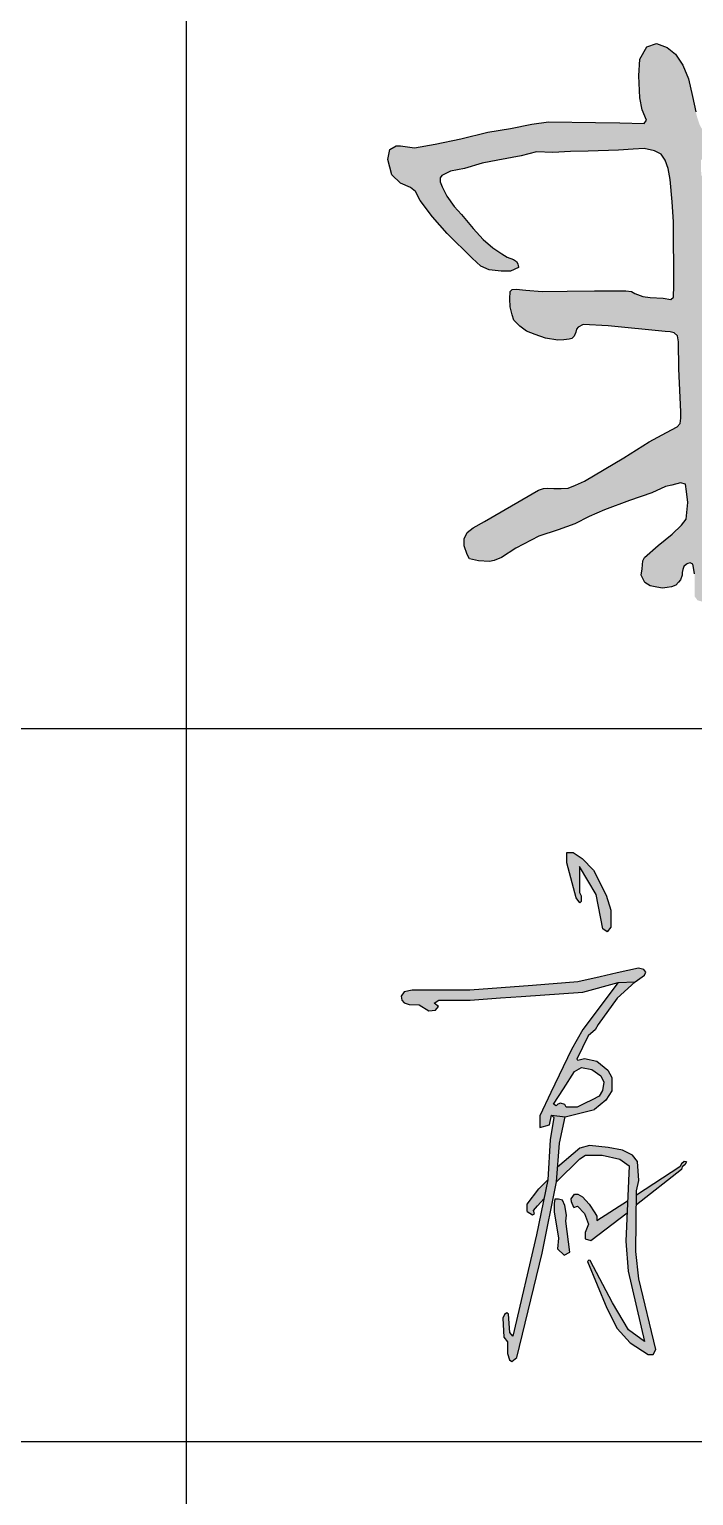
# Model space of a CAD drawing. Extents: x 1728470 to 1835391, y -157368 to 197905.
# Drawn here: x 1814053 to 1815077, y -133661 to -131400 of the extents above; entities that cross this region are included whole.
import ezdxf

# ---------------------------------------------------------------- set-up
doc = ezdxf.new("R2010")
doc.units = 0
doc.header["$LTSCALE"] = 1000
doc.header["$MEASUREMENT"] = 0
doc.layers.get('0').update_dxf_attribs({"linetype": 'CONTINUOUS'})
doc.layers.add('PUB_TITLE', color=4, linetype='CONTINUOUS')

msp = doc.modelspace()

# ---------------------------------------------------------------- hatches: boundary and pattern name
h = msp.add_hatch(color=7)
h.paths.add_polyline_path([(1815100.7, -131692), (1815099.5, -131685.4), (1815100.5, -131681.6), (1815103.7, -131678.9), (1815110.7, -131677.2), (1815125.6, -131681.2), (1815137.2, -131687.6), (1815162.4, -131699), (1815189.3, -131707.6), (1815220.1, -131716.7), (1815253.9, -131719.6), (1815290.5, -131723.6), (1815342.5, -131726.4), (1815389.4, -131725.8), (1815432.2, -131725.3), (1815489.4, -131718.1), (1815518.8, -131715.4), (1815531.9, -131709.9), (1815541, -131701.3), (1815543.2, -131691.9), (1815540.5, -131679.2), (1815527.4, -131663.9), (1815504, -131648.1), (1815472.5, -131632.7), (1815433.9, -131619.2), (1815395.3, -131606.3), (1815356.7, -131596.7), (1815301.3, -131584.5), (1815222.1, -131570.2), (1815121.3, -131552.9), (1815105.8, -131552.3), (1815095.3, -131553.9), (1815089.2, -131552), (1815086.1, -131545.3), (1815082.9, -131535.8), (1815080.7, -131526.7), (1815075.7, -131503.2), (1815069.4, -131476.1), (1815060.8, -131454.9), (1815049.5, -131437.8), (1815036.3, -131427.8), (1815020.1, -131421.5), (1815005.1, -131426.5), (1814994.3, -131445.9), (1814992.9, -131471.6), (1814994.4, -131505.3), (1814997.9, -131523.9), (1815004.7, -131539.6), (1815001, -131544.7), (1814963.4, -131543.7), (1814925.8, -131543.2), (1814853.4, -131542.3), (1814828, -131545.8), (1814795, -131552.4), (1814759.9, -131558.5), (1814718.2, -131568.7), (1814678.5, -131576.8), (1814647, -131582.4), (1814625.1, -131579.3), (1814618.5, -131579.3), (1814608.9, -131584.9), (1814605.8, -131600.2), (1814612, -131624.2), (1814625.2, -131636.9), (1814640.5, -131643.5), (1814648.1, -131649.6), (1814655.7, -131663.8), (1814674.5, -131688.7), (1814697.4, -131714.6), (1814735.7, -131752.7), (1814749, -131764.7), (1814761.9, -131770.8), (1814780.4, -131772.4), (1814794.9, -131772.4), (1814807.3, -131767.2), (1814807.1, -131765.5), (1814806.9, -131764.3), (1814806, -131761.2), (1814804, -131757.7), (1814799.4, -131754.7), (1814789.9, -131751.2), (1814781.6, -131746.1), (1814767.4, -131736.7), (1814752.6, -131724), (1814737.4, -131706.8), (1814719.1, -131685.4), (1814707.9, -131672.7), (1814696.8, -131656.9), (1814689.7, -131642.8), (1814686.6, -131635.1), (1814686.6, -131628.9), (1814689.1, -131625.2), (1814702.2, -131618.3), (1814724, -131614.3), (1814751.4, -131606.3), (1814775.4, -131601.2), (1814811.4, -131594.9), (1814834.9, -131588.6), (1814860.2, -131589.8), (1814887.6, -131588.1), (1814914.5, -131587.5), (1814961.3, -131585.8), (1814984.2, -131584.7), (1815001.3, -131583.5), (1815016.8, -131587), (1815027.1, -131592.1), (1815033.4, -131601.2), (1815037.9, -131614.4), (1815041.4, -131631.5), (1815044.2, -131665.8), (1815046.5, -131696.6), (1815046.8, -131794.8), (1815046.5, -131812.9), (1815042.3, -131816.1), (1815030.6, -131814.5), (1815010.5, -131813.2), (1814999.1, -131811.6), (1814986.7, -131807.2), (1814981.6, -131804), (1814972.6, -131802.8), (1814924.6, -131802.8), (1814882.3, -131803.5), (1814843.5, -131803.8), (1814818.7, -131801.9), (1814803.4, -131800.3), (1814797.4, -131800.9), (1814794.2, -131804.1), (1814793.9, -131815.2), (1814794.2, -131827.9), (1814797.4, -131840), (1814800.2, -131848), (1814809.5, -131857.5), (1814819.3, -131865.4), (1814833, -131870.5), (1814848.9, -131876.2), (1814868, -131879), (1814877.3, -131878.3), (1814885.3, -131877.6), (1814889.7, -131876.6), (1814893.1, -131872.8), (1814895.4, -131866.5), (1814896.9, -131862.1), (1814899.1, -131858.9), (1814907.1, -131854.7), (1814945.3, -131856.7), (1815033.5, -131865.8), (1815041.4, -131866.4), (1815047.4, -131868), (1815052.6, -131872.5), (1815054, -131881.7), (1815054.6, -131923.4), (1815057.7, -131989.4), (1815057.4, -131999.2), (1815056.6, -132007.7), (1815052, -132012.6), (1815035.7, -132021.6), (1815009, -132036.1), (1814969.7, -132060.4), (1814908.9, -132096.3), (1814895.3, -132102.5), (1814883.8, -132107.4), (1814873.2, -132107.8), (1814861.5, -132108.1), (1814851.9, -132107.2), (1814845.6, -132107.9), (1814838, -132110.2), (1814754.9, -132158.9), (1814737.3, -132168.5), (1814728, -132175.6), (1814723.5, -132185.5), (1814723.5, -132196.5), (1814728, -132209.8), (1814731.4, -132216.2), (1814745.5, -132219.6), (1814762.5, -132220.2), (1814769.6, -132219.1), (1814781.2, -132214.1), (1814803, -132199.9), (1814838.6, -132181.5), (1814868.4, -132171.5), (1814894.2, -132162.5), (1814916.3, -132151.2), (1814939.9, -132140.8), (1814978.4, -132126.4), (1815012.7, -132114.7), (1815034, -132104.7), (1815043.9, -132102.5), (1815057, -132098.9), (1815064.7, -132101.1), (1815066.1, -132112.4), (1815068.3, -132129.6), (1815067, -132144.9), (1815065.6, -132154.9), (1815058.4, -132164.3), (1815044.4, -132178.4), (1815022.7, -132196), (1815001.7, -132214.5), (1814999, -132219.5), (1814998, -132231.8), (1814996.5, -132241.6), (1815002.2, -132252.7), (1815010.5, -132258.2), (1815020.6, -132260.2), (1815029.2, -132261.5), (1815036.7, -132260.5), (1815043.2, -132259.7), (1815050, -132257.2), (1815054.1, -132252.4), (1815057.3, -132248.9), (1815059.8, -132241.6), (1815059.8, -132237.4), (1815060.6, -132232.6), (1815062.1, -132228.3), (1815066.4, -132224.5), (1815068.4, -132223.3), (1815071.9, -132222.3), (1815075.9, -132224.3), (1815077.2, -132229.6), (1815078.7, -132239.6), (1815078.9, -132251.3), (1815079.2, -132267.3), (1815079.2, -132274.5), (1815083.2, -132280.2), (1815093.2, -132283.1), (1815104.3, -132284.5), (1815116.4, -132288.1), (1815126.1, -132289.1), (1815133.4, -132285.7), (1815133.4, -132268.4), (1815129.8, -132243.9), (1815127.3, -132190.3), (1815126.9, -132180.3), (1815132.6, -132171), (1815141.4, -132161.8), (1815153.5, -132151.3), (1815163.9, -132132), (1815169.2, -132120.7), (1815170, -132107.1), (1815166.8, -132096.2), (1815159.9, -132085.8), (1815150.1, -132076.8), (1815140.8, -132070.7), (1815131.3, -132068.8), (1815120.2, -132065.3), (1815117, -132060.9), (1815115.7, -132049.7), (1815114.8, -132039.9), (1815114.3, -132033.3), (1815140.7, -132017.2), (1815163.8, -131996.7), (1815185.9, -131971.1), (1815202, -131955.8), (1815210, -131944.2), (1815213.6, -131933.3), (1815212.8, -131915.9), (1815205.6, -131901.8), (1815195.5, -131888.6), (1815185.9, -131877.3), (1815178.7, -131869.7), (1815147.2, -131855.6), (1815118.3, -131843.4), (1815104.3, -131835.3), (1815100.4, -131823.1), (1815099.1, -131808.3), (1815100.7, -131752.3)])
h.paths.add_polyline_path([(1815119.4, -131645.2), (1815106.9, -131638.2), (1815098.3, -131633.9), (1815092.3, -131629.7), (1815089.3, -131624.4), (1815088.8, -131616.8), (1815088.5, -131601.8), (1815090.1, -131599.8), (1815091.5, -131597.5), (1815094.3, -131595.2), (1815098.8, -131593.8), (1815103, -131592.9), (1815110.4, -131592.6), (1815116.3, -131592.7), (1815123.3, -131593.8), (1815131, -131596.3), (1815149.3, -131601.9), (1815174.3, -131609), (1815206.8, -131616.1), (1815259.9, -131622.8), (1815304.5, -131627.4), (1815326.2, -131630.8), (1815362.8, -131638.2), (1815400.5, -131650.2), (1815447.2, -131662.1), (1815458.4, -131664.1), (1815464.2, -131665.9), (1815467.1, -131667.7), (1815467.8, -131670.6), (1815468, -131673.1), (1815464.6, -131677.3), (1815456.4, -131679.7), (1815440.6, -131685.6), (1815418.8, -131685.9), (1815388, -131685.2), (1815358.4, -131685.2), (1815325, -131685.9), (1815261.2, -131678.8), (1815238.7, -131678.8), (1815219.4, -131677.5), (1815191.2, -131672.4), (1815161, -131664.7)], flags=16)
h.paths.add_polyline_path([(1815116.4, -131887.9), (1815119.9, -131887.3), (1815125, -131887.9), (1815140, -131896.3), (1815146, -131898.8), (1815150.1, -131902.1), (1815153.3, -131906.1), (1815154.8, -131911.1), (1815155.6, -131918.9), (1815153.8, -131924.5), (1815150.6, -131930.2), (1815144.8, -131937.8), (1815136.7, -131948.3), (1815128.9, -131956.1), (1815121.9, -131963.2), (1815117.6, -131968.4), (1815114.6, -131970.2), (1815111.3, -131970.1), (1815109.6, -131969.1), (1815108.2, -131966.2), (1815108, -131960.3), (1815109.7, -131934.9), (1815110.4, -131919.9), (1815111, -131913.2), (1815111.8, -131908.5), (1815111.8, -131898.4), (1815112.4, -131891.3), (1815113.6, -131888.9)], flags=16)
h = msp.add_hatch(color=256)
h.paths.add_polyline_path([(1814905.3, -132678.7), (1814891.4, -132669.5), (1814882, -132669.5), (1814882, -132685.3), (1814896.1, -132739.3), (1814901.8, -132747), (1814904.1, -132745), (1814904.1, -132741.9), (1814904.1, -132736.3), (1814901.1, -132730.9), (1814901.1, -132719.4), (1814901.1, -132690.8), (1814927.1, -132734.1), (1814937.5, -132786.8), (1814943.8, -132791.8), (1814949.7, -132784.3), (1814949.7, -132758.3), (1814942.2, -132735), (1814922.9, -132696.5)])
h.paths.add_polyline_path([(1814961.1, -132869.6), (1814987.4, -132868.5), (1815001.4, -132858.7), (1815003.5, -132854), (1815000.6, -132849.9), (1814992.1, -132847.5), (1814959.5, -132854.9), (1814933.2, -132860.9), (1814898.5, -132868.9), (1814829, -132874.3), (1814732.3, -132881.8), (1814643.2, -132881.8), (1814630.7, -132884.3), (1814626.1, -132890.7), (1814627.2, -132897), (1814630.6, -132901.1), (1814638.5, -132903.6), (1814653.8, -132904.3), (1814668.7, -132913.3), (1814679.4, -132912.5), (1814683.6, -132906.7), (1814677, -132901.5), (1814684.1, -132897), (1814732.5, -132897), (1814779.6, -132893.6), (1814811.4, -132891.4), (1814906.2, -132884.5)])
h.paths.add_polyline_path([(1814914.5, -132952.2), (1814918.6, -132948.7), (1814925.5, -132942.8), (1814930.2, -132934.8), (1814959.2, -132894.2), (1814987.4, -132868.5), (1814961.1, -132869.6), (1814906.4, -132942.5), (1814888.8, -132973.3), (1814857.2, -133039.7), (1814840.1, -133075.6), (1814840.1, -133093.6), (1814854.8, -133089.2), (1814857.9, -133074.5), (1814879.2, -133077), (1814924.3, -133065.9), (1814941.8, -133051.5), (1814951.4, -133036.7), (1814951.4, -133016.3), (1814945, -133005.1), (1814928.2, -132991.2), (1814908.9, -132986.8), (1814898.7, -132989.8), (1814897.3, -132987.9)])
h.paths.add_polyline_path([(1814904.6, -133000.7), (1814920.2, -133004.1), (1814934.4, -133013.8), (1814938.9, -133023.4), (1814937, -133036.5), (1814931.8, -133045.1), (1814920.6, -133050.7), (1814908.8, -133056.6), (1814897.7, -133062.2), (1814880.5, -133062.2), (1814878.9, -133058.1), (1814872.1, -133056.1), (1814868, -133057.5), (1814865.1, -133060.2), (1814861.1, -133057.6), (1814876.5, -133033.6), (1814893.6, -133006.9)], flags=16)
h.paths.add_polyline_path([(1814870.3, -133117.7), (1814879.2, -133077), (1814857.9, -133074.5), (1814861.6, -133078.1), (1814856, -133112.4), (1814852.3, -133174.4), (1814835.2, -133259.1), (1814798.6, -133415.4), (1814793.7, -133409.4), (1814792, -133381.1), (1814789.4, -133379.3), (1814785.6, -133381.9), (1814782.8, -133387.6), (1814784.7, -133416.9), (1814790.3, -133424.2), (1814790.3, -133442.2), (1814793.5, -133451.7), (1814797.1, -133454.2), (1814804.6, -133448), (1814843.6, -133287.4), (1814865.9, -133177)])
h.paths.add_polyline_path([(1814967.7, -133128.3), (1814945.5, -133124.3), (1814916.8, -133121.3), (1814901.8, -133125.4), (1814867.5, -133154.8), (1814865.9, -133177), (1814901.6, -133141.7), (1814910.7, -133136.3), (1814936.3, -133136.3), (1814963.6, -133142.2), (1814977.8, -133152.5), (1814972.6, -133268.9), (1814976.2, -133315.2), (1815001.4, -133423.3), (1814976.9, -133405.4), (1814952.4, -133363.7), (1814917.9, -133298.4), (1814915.8, -133298.2), (1814913.8, -133299.9), (1814943.4, -133372.3), (1814959.4, -133403.7), (1814979.6, -133425.5), (1815007, -133443.3), (1815014.9, -133443.3), (1815019, -133435.6), (1814993, -133327.1), (1814988.2, -133284.6), (1814989.4, -133191.3), (1814992.8, -133175.3), (1814990.6, -133145.8), (1814983.2, -133136)])
h.paths.add_polyline_path([(1814852.3, -133174.4), (1814838.4, -133188), (1814820.6, -133211.9), (1814820.6, -133222.9), (1814828.7, -133228), (1814831.7, -133226.7), (1814830.1, -133221.4), (1814836.7, -133214), (1814846.6, -133202.8)], flags=17)
h.paths.add_polyline_path([(1814974.6, -133225.1), (1814975.4, -133206.3), (1814928.2, -133236.9), (1814928.2, -133230.1), (1814925.1, -133225.3), (1814916.3, -133211.7), (1814906, -133200.4), (1814898.9, -133196.1), (1814893.5, -133196.1), (1814888.4, -133203.7), (1814888.9, -133208.3), (1814892.4, -133216.8), (1814898.1, -133214.9), (1814909.2, -133226.3), (1814915.4, -133242.6), (1814909.9, -133255.4), (1814909.9, -133265.3), (1814918.8, -133267.7)], flags=17)
h.paths.add_polyline_path([(1814880.3, -133238.1), (1814881, -133228.5), (1814878.8, -133213.6), (1814875.1, -133205.6), (1814869.1, -133203.9), (1814863.4, -133203.9), (1814862.3, -133210.8), (1814862.3, -133223.7), (1814869.1, -133264), (1814867.6, -133280.8), (1814877.6, -133290.5), (1814886.2, -133285.8)])
h.paths.add_polyline_path([(1815058.6, -133158.1), (1815059.8, -133154.3), (1815063.6, -133150.8), (1815066.3, -133146.3), (1815062.8, -133145.8), (1815058.7, -133149.5), (1815055.9, -133154.3), (1814989.4, -133197.8), (1814989.2, -133212.7)])
for color, points in [(250, [(1814905.3, -132678.7), (1814891.4, -132669.5), (1814882, -132669.5), (1814882, -132685.3), (1814896.1, -132739.3), (1814901.8, -132747), (1814904.1, -132745), (1814904.1, -132741.9), (1814904.1, -132736.3), (1814901.1, -132730.9), (1814901.1, -132719.4), (1814901.1, -132690.8), (1814927.1, -132734.1), (1814937.5, -132786.8), (1814943.8, -132791.8), (1814949.7, -132784.3), (1814949.7, -132758.3), (1814942.2, -132735), (1814922.9, -132696.5)]), (256, [(1814626.1, -132890.7), (1814627.2, -132897), (1814630.6, -132901.1), (1814638.5, -132903.6), (1814653.8, -132904.3), (1814668.7, -132913.3), (1814679.4, -132912.5), (1814683.6, -132906.7), (1814677, -132901.5), (1814684.1, -132897), (1814732.5, -132897), (1814779.6, -132893.6), (1814811.4, -132891.4), (1814906.2, -132884.5), (1814961.1, -132869.6), (1814987.4, -132868.5), (1815001.4, -132858.7), (1815003.5, -132854), (1815000.6, -132849.9), (1814992.1, -132847.5), (1814959.5, -132854.9), (1814933.2, -132860.9), (1814898.5, -132868.9), (1814829, -132874.3), (1814732.3, -132881.8), (1814643.2, -132881.8), (1814630.7, -132884.3)]), (256, [(1814989.4, -133197.8), (1814989.2, -133212.7), (1815058.6, -133158.1), (1815059.8, -133154.3), (1815063.6, -133150.8), (1815066.3, -133146.3), (1815062.8, -133145.8), (1815058.7, -133149.5), (1815055.9, -133154.3)])]:
    msp.add_hatch(color=color).paths.add_polyline_path(points)
h = msp.add_hatch(color=250)
h.paths.add_polyline_path([(1814811.4, -132891.4), (1814906.2, -132884.5), (1814961.1, -132869.6), (1814987.4, -132868.5), (1815001.4, -132858.7), (1815003.5, -132854), (1815000.6, -132849.9), (1814992.1, -132847.5), (1814959.5, -132854.9), (1814933.2, -132860.9), (1814898.5, -132868.9), (1814829, -132874.3), (1814732.3, -132881.8), (1814643.2, -132881.8), (1814630.7, -132884.3), (1814626.1, -132890.7), (1814627.2, -132897), (1814630.6, -132901.1), (1814638.5, -132903.6), (1814653.8, -132904.3), (1814668.7, -132913.3), (1814679.4, -132912.5), (1814683.6, -132906.7), (1814677, -132901.5), (1814684.1, -132897), (1814732.5, -132897), (1814779.6, -132893.6)])
h.paths.add_polyline_path([(1814959.2, -132894.2), (1814987.4, -132868.5), (1814961.1, -132869.6), (1814906.4, -132942.5), (1814888.8, -132973.3), (1814857.2, -133039.7), (1814840.1, -133075.6), (1814840.1, -133093.6), (1814854.8, -133089.2), (1814857.9, -133074.5), (1814879.2, -133077), (1814924.3, -133065.9), (1814941.8, -133051.5), (1814951.4, -133036.7), (1814951.4, -133016.3), (1814945, -133005.1), (1814928.2, -132991.2), (1814908.9, -132986.8), (1814898.7, -132989.8), (1814897.3, -132987.9), (1814914.5, -132952.2), (1814918.6, -132948.7), (1814925.5, -132942.8), (1814930.2, -132934.8)])
h.paths.add_polyline_path([(1814920.2, -133004.1), (1814934.4, -133013.8), (1814938.9, -133023.4), (1814937, -133036.5), (1814931.8, -133045.1), (1814920.6, -133050.7), (1814908.8, -133056.6), (1814897.7, -133062.2), (1814880.5, -133062.2), (1814878.9, -133058.1), (1814872.1, -133056.1), (1814868, -133057.5), (1814865.1, -133060.2), (1814861.1, -133057.6), (1814876.5, -133033.6), (1814893.6, -133006.9), (1814904.6, -133000.7)], flags=16)
h.paths.add_polyline_path([(1814879.2, -133077), (1814857.9, -133074.5), (1814861.6, -133078.1), (1814856, -133112.4), (1814852.3, -133174.4), (1814835.2, -133259.1), (1814798.6, -133415.4), (1814793.7, -133409.4), (1814792, -133381.1), (1814789.4, -133379.3), (1814785.6, -133381.9), (1814782.8, -133387.6), (1814784.7, -133416.9), (1814790.3, -133424.2), (1814790.3, -133442.2), (1814793.5, -133451.7), (1814797.1, -133454.2), (1814804.6, -133448), (1814843.6, -133287.4), (1814865.9, -133177), (1814870.3, -133117.7)])
h.paths.add_polyline_path([(1814852.3, -133174.4), (1814838.4, -133188), (1814820.6, -133211.9), (1814820.6, -133222.9), (1814828.7, -133228), (1814831.7, -133226.7), (1814830.1, -133221.4), (1814836.7, -133214), (1814846.6, -133202.8)], flags=17)
h.paths.add_polyline_path([(1814967.7, -133128.3), (1814945.5, -133124.3), (1814916.8, -133121.3), (1814901.8, -133125.4), (1814867.5, -133154.8), (1814865.9, -133177), (1814901.6, -133141.7), (1814910.7, -133136.3), (1814936.3, -133136.3), (1814963.6, -133142.2), (1814977.8, -133152.5), (1814972.6, -133268.9), (1814976.2, -133315.2), (1815001.4, -133423.3), (1814976.9, -133405.4), (1814952.4, -133363.7), (1814917.9, -133298.4), (1814915.8, -133298.2), (1814913.8, -133299.9), (1814943.4, -133372.3), (1814959.4, -133403.7), (1814979.6, -133425.5), (1815007, -133443.3), (1815014.9, -133443.3), (1815019, -133435.6), (1814993, -133327.1), (1814988.2, -133284.6), (1814989.4, -133191.3), (1814992.8, -133175.3), (1814990.6, -133145.8), (1814983.2, -133136)])
h.paths.add_polyline_path([(1814925.1, -133225.3), (1814916.3, -133211.7), (1814906, -133200.4), (1814898.9, -133196.1), (1814893.5, -133196.1), (1814888.4, -133203.7), (1814888.9, -133208.3), (1814892.4, -133216.8), (1814898.1, -133214.9), (1814909.2, -133226.3), (1814915.4, -133242.6), (1814909.9, -133255.4), (1814909.9, -133265.3), (1814918.8, -133267.7), (1814974.6, -133225.1), (1814975.4, -133206.3), (1814928.2, -133236.9), (1814928.2, -133230.1)], flags=17)
h.paths.add_polyline_path([(1815058.6, -133158.1), (1815059.8, -133154.3), (1815063.6, -133150.8), (1815066.3, -133146.3), (1815062.8, -133145.8), (1815058.7, -133149.5), (1815055.9, -133154.3), (1814989.4, -133197.8), (1814989.2, -133212.7)])
h.paths.add_polyline_path([(1814881, -133228.5), (1814878.8, -133213.6), (1814875.1, -133205.6), (1814869.1, -133203.9), (1814863.4, -133203.9), (1814862.3, -133210.8), (1814862.3, -133223.7), (1814869.1, -133264), (1814867.6, -133280.8), (1814877.6, -133290.5), (1814886.2, -133285.8), (1814880.3, -133238.1)])
h = msp.add_hatch(color=256)
h.paths.add_polyline_path([(1814897.3, -132987.9), (1814914.5, -132952.2), (1814918.6, -132948.7), (1814925.5, -132942.8), (1814930.2, -132934.8), (1814959.2, -132894.2), (1814987.4, -132868.5), (1814961.1, -132869.6), (1814906.4, -132942.5), (1814888.8, -132973.3), (1814857.2, -133039.7), (1814840.1, -133075.6), (1814840.1, -133093.6), (1814854.8, -133089.2), (1814857.9, -133074.5), (1814879.2, -133077), (1814924.3, -133065.9), (1814941.8, -133051.5), (1814951.4, -133036.7), (1814951.4, -133016.3), (1814945, -133005.1), (1814928.2, -132991.2), (1814908.9, -132986.8), (1814898.7, -132989.8)])
h.paths.add_polyline_path([(1814904.6, -133000.7), (1814920.2, -133004.1), (1814934.4, -133013.8), (1814938.9, -133023.4), (1814937, -133036.5), (1814931.8, -133045.1), (1814920.6, -133050.7), (1814908.8, -133056.6), (1814897.7, -133062.2), (1814880.5, -133062.2), (1814878.9, -133058.1), (1814872.1, -133056.1), (1814868, -133057.5), (1814865.1, -133060.2), (1814861.1, -133057.6), (1814876.5, -133033.6), (1814893.6, -133006.9)], flags=16)
h.paths.add_polyline_path([(1814879.2, -133077), (1814857.9, -133074.5), (1814861.6, -133078.1), (1814856, -133112.4), (1814852.3, -133174.4), (1814835.2, -133259.1), (1814798.6, -133415.4), (1814793.7, -133409.4), (1814792, -133381.1), (1814789.4, -133379.3), (1814785.6, -133381.9), (1814782.8, -133387.6), (1814784.7, -133416.9), (1814790.3, -133424.2), (1814790.3, -133442.2), (1814793.5, -133451.7), (1814797.1, -133454.2), (1814804.6, -133448), (1814843.6, -133287.4), (1814865.9, -133177), (1814870.3, -133117.7)])
h.paths.add_polyline_path([(1814901.6, -133141.7), (1814910.7, -133136.3), (1814936.3, -133136.3), (1814963.6, -133142.2), (1814977.8, -133152.5), (1814972.6, -133268.9), (1814976.2, -133315.2), (1815001.4, -133423.3), (1814976.9, -133405.4), (1814952.4, -133363.7), (1814917.9, -133298.4), (1814915.8, -133298.2), (1814913.8, -133299.9), (1814943.4, -133372.3), (1814959.4, -133403.7), (1814979.6, -133425.5), (1815007, -133443.3), (1815014.9, -133443.3), (1815019, -133435.6), (1814993, -133327.1), (1814988.2, -133284.6), (1814989.4, -133191.3), (1814992.8, -133175.3), (1814990.6, -133145.8), (1814983.2, -133136), (1814967.7, -133128.3), (1814945.5, -133124.3), (1814916.8, -133121.3), (1814901.8, -133125.4), (1814867.5, -133154.8), (1814865.9, -133177)])
h.paths.add_polyline_path([(1814852.3, -133174.4), (1814838.4, -133188), (1814820.6, -133211.9), (1814820.6, -133222.9), (1814828.7, -133228), (1814831.7, -133226.7), (1814830.1, -133221.4), (1814836.7, -133214), (1814846.6, -133202.8)], flags=17)
h.paths.add_polyline_path([(1814880.3, -133238.1), (1814881, -133228.5), (1814878.8, -133213.6), (1814875.1, -133205.6), (1814869.1, -133203.9), (1814863.4, -133203.9), (1814862.3, -133210.8), (1814862.3, -133223.7), (1814869.1, -133264), (1814867.6, -133280.8), (1814877.6, -133290.5), (1814886.2, -133285.8)])
h.paths.add_polyline_path([(1814974.6, -133225.1), (1814975.4, -133206.3), (1814928.2, -133236.9), (1814928.2, -133230.1), (1814925.1, -133225.3), (1814916.3, -133211.7), (1814906, -133200.4), (1814898.9, -133196.1), (1814893.5, -133196.1), (1814888.4, -133203.7), (1814888.9, -133208.3), (1814892.4, -133216.8), (1814898.1, -133214.9), (1814909.2, -133226.3), (1814915.4, -133242.6), (1814909.9, -133255.4), (1814909.9, -133265.3), (1814918.8, -133267.7)], flags=17)

# ---------------------------------------------------------------- linework, layer by layer
for p, q in [((1814882, -132685.3), (1814882, -132669.5)), ((1814882, -132669.5), (1814891.4, -132669.5)), ((1814896.1, -132739.3), (1814882, -132685.3)), ((1814891.4, -132669.5), (1814905.3, -132678.7)), ((1814927.1, -132734.1), (1814901.1, -132690.8)), ((1814901.1, -132690.8), (1814901.1, -132719.4)), ((1814905.3, -132678.7), (1814922.9, -132696.5)), ((1814922.9, -132696.5), (1814942.2, -132735)), ((1814901.1, -132719.4), (1814901.1, -132730.9)), ((1814901.1, -132730.9), (1814904.1, -132736.3)), ((1814904.1, -132736.3), (1814904.1, -132741.9)), ((1814937.5, -132786.8), (1814927.1, -132734.1)), ((1814942.2, -132735), (1814949.7, -132758.3)), ((1814901.8, -132747), (1814896.1, -132739.3)), ((1814904.1, -132745), (1814901.8, -132747)), ((1814904.1, -132741.9), (1814904.1, -132745)), ((1814949.7, -132758.3), (1814949.7, -132784.3)), ((1814943.8, -132791.8), (1814937.5, -132786.8)), ((1814949.7, -132784.3), (1814943.8, -132791.8)), ((1814992.1, -132847.5), (1814959.5, -132854.9)), ((1815000.6, -132849.9), (1814992.1, -132847.5)), ((1815003.5, -132854), (1815000.6, -132849.9)), ((1814898.5, -132868.9), (1814829, -132874.3)), ((1814933.2, -132860.9), (1814898.5, -132868.9)), ((1814906.2, -132884.5), (1814961.1, -132869.6)), ((1814961.1, -132869.6), (1814906.4, -132942.5)), ((1814959.5, -132854.9), (1814933.2, -132860.9)), ((1814987.4, -132868.5), (1814959.2, -132894.2)), ((1814961.1, -132869.6), (1814987.4, -132868.5)), ((1814987.4, -132868.5), (1815001.4, -132858.7)), ((1815001.4, -132858.7), (1815003.5, -132854)), ((1814630.7, -132884.3), (1814626.1, -132890.7)), ((1814626.1, -132890.7), (1814627.2, -132897)), ((1814643.2, -132881.8), (1814630.7, -132884.3)), ((1814732.3, -132881.8), (1814643.2, -132881.8)), ((1814829, -132874.3), (1814732.3, -132881.8)), ((1814732.5, -132897), (1814779.6, -132893.6)), ((1814779.6, -132893.6), (1814811.4, -132891.4)), ((1814811.4, -132891.4), (1814906.2, -132884.5)), ((1814959.2, -132894.2), (1814930.2, -132934.8)), ((1814627.2, -132897), (1814630.6, -132901.1)), ((1814630.6, -132901.1), (1814638.5, -132903.6)), ((1814638.5, -132903.6), (1814653.8, -132904.3)), ((1814653.8, -132904.3), (1814668.7, -132913.3)), ((1814668.7, -132913.3), (1814679.4, -132912.5)), ((1814677, -132901.5), (1814684.1, -132897)), ((1814683.6, -132906.7), (1814677, -132901.5)), ((1814679.4, -132912.5), (1814683.6, -132906.7)), ((1814684.1, -132897), (1814732.5, -132897)), ((1814930.2, -132934.8), (1814925.5, -132942.8)), ((1814906.4, -132942.5), (1814888.8, -132973.3)), ((1814914.5, -132952.2), (1814897.3, -132987.9)), ((1814918.6, -132948.7), (1814914.5, -132952.2)), ((1814925.5, -132942.8), (1814918.6, -132948.7)), ((1814888.8, -132973.3), (1814857.2, -133039.7)), ((1814876.5, -133033.6), (1814893.6, -133006.9)), ((1814893.6, -133006.9), (1814904.6, -133000.7)), ((1814897.3, -132987.9), (1814898.7, -132989.8)), ((1814898.7, -132989.8), (1814908.9, -132986.8)), ((1814904.6, -133000.7), (1814920.2, -133004.1)), ((1814908.9, -132986.8), (1814928.2, -132991.2)), ((1814920.2, -133004.1), (1814934.4, -133013.8)), ((1814928.2, -132991.2), (1814945, -133005.1)), ((1814945, -133005.1), (1814951.4, -133016.3)), ((1814934.4, -133013.8), (1814938.9, -133023.4)), ((1814938.9, -133023.4), (1814937, -133036.5)), ((1814951.4, -133016.3), (1814951.4, -133036.7)), ((1814857.2, -133039.7), (1814840.1, -133075.6)), ((1814861.1, -133057.6), (1814876.5, -133033.6)), ((1814920.6, -133050.7), (1814908.8, -133056.6)), ((1814931.8, -133045.1), (1814920.6, -133050.7)), ((1814941.8, -133051.5), (1814924.3, -133065.9)), ((1814937, -133036.5), (1814931.8, -133045.1)), ((1814951.4, -133036.7), (1814941.8, -133051.5)), ((1814840.1, -133075.6), (1814840.1, -133093.6)), ((1814854.8, -133089.2), (1814857.9, -133074.5)), ((1814857.9, -133074.5), (1814879.2, -133077)), ((1814857.9, -133074.5), (1814861.6, -133078.1)), ((1814865.1, -133060.2), (1814861.1, -133057.6)), ((1814868, -133057.5), (1814865.1, -133060.2)), ((1814872.1, -133056.1), (1814868, -133057.5)), ((1814878.9, -133058.1), (1814872.1, -133056.1)), ((1814880.5, -133062.2), (1814878.9, -133058.1)), ((1814879.2, -133077), (1814924.3, -133065.9)), ((1814897.7, -133062.2), (1814880.5, -133062.2)), ((1814908.8, -133056.6), (1814897.7, -133062.2)), ((1814840.1, -133093.6), (1814854.8, -133089.2)), ((1814861.6, -133078.1), (1814856, -133112.4)), ((1814870.3, -133117.7), (1814879.2, -133077)), ((1814856, -133112.4), (1814852.3, -133174.4)), ((1814865.9, -133177), (1814870.3, -133117.7)), ((1814916.8, -133121.3), (1814901.8, -133125.4)), ((1814945.5, -133124.3), (1814916.8, -133121.3)), ((1814865.9, -133177), (1814901.6, -133141.7)), ((1814901.8, -133125.4), (1814867.5, -133154.8)), ((1814901.6, -133141.7), (1814910.7, -133136.3)), ((1814910.7, -133136.3), (1814936.3, -133136.3)), ((1814936.3, -133136.3), (1814963.6, -133142.2)), ((1814967.7, -133128.3), (1814945.5, -133124.3)), ((1814963.6, -133142.2), (1814977.8, -133152.5)), ((1814983.2, -133136), (1814967.7, -133128.3)), ((1814990.6, -133145.8), (1814983.2, -133136)), ((1814977.8, -133152.5), (1814972.6, -133268.9)), ((1815058.6, -133158.1), (1814989.2, -133212.7)), ((1815055.9, -133154.3), (1814989.4, -133197.8)), ((1814992.8, -133175.3), (1814990.6, -133145.8)), ((1815058.7, -133149.5), (1815055.9, -133154.3)), ((1815059.8, -133154.3), (1815058.6, -133158.1)), ((1815062.8, -133145.8), (1815058.7, -133149.5)), ((1815063.6, -133150.8), (1815059.8, -133154.3)), ((1815066.3, -133146.3), (1815062.8, -133145.8)), ((1815066.3, -133146.3), (1815063.6, -133150.8)), ((1814820.6, -133211.9), (1814838.4, -133188)), ((1814852.3, -133174.4), (1814835.2, -133259.1)), ((1814838.4, -133188), (1814852.3, -133174.4)), ((1814843.6, -133287.4), (1814865.9, -133177)), ((1814989.4, -133191.3), (1814992.8, -133175.3)), ((1814820.6, -133222.9), (1814820.6, -133211.9)), ((1814836.7, -133214), (1814846.6, -133202.8)), ((1814863.4, -133203.9), (1814862.3, -133210.8)), ((1814862.3, -133210.8), (1814862.3, -133223.7)), ((1814869.1, -133203.9), (1814863.4, -133203.9)), ((1814875.1, -133205.6), (1814869.1, -133203.9)), ((1814878.8, -133213.6), (1814875.1, -133205.6)), ((1814888.4, -133203.7), (1814893.5, -133196.1)), ((1814888.9, -133208.3), (1814888.4, -133203.7)), ((1814892.4, -133216.8), (1814888.9, -133208.3)), ((1814893.5, -133196.1), (1814898.9, -133196.1)), ((1814898.9, -133196.1), (1814906, -133200.4)), ((1814906, -133200.4), (1814916.3, -133211.7)), ((1814916.3, -133211.7), (1814925.1, -133225.3)), ((1814928.2, -133236.9), (1814975.4, -133206.3)), ((1814988.2, -133284.6), (1814989.4, -133191.3)), ((1814820.6, -133222.9), (1814828.7, -133228)), ((1814828.7, -133228), (1814831.7, -133226.7)), ((1814830.1, -133221.4), (1814836.7, -133214)), ((1814831.7, -133226.7), (1814830.1, -133221.4)), ((1814862.3, -133223.7), (1814869.1, -133264)), ((1814881, -133228.5), (1814878.8, -133213.6)), ((1814880.3, -133238.1), (1814881, -133228.5)), ((1814892.4, -133216.8), (1814898.1, -133214.9)), ((1814898.1, -133214.9), (1814909.2, -133226.3)), ((1814909.2, -133226.3), (1814915.4, -133242.6)), ((1814918.8, -133267.7), (1814974.6, -133225.1)), ((1814925.1, -133225.3), (1814928.2, -133230.1)), ((1814928.2, -133230.1), (1814928.2, -133236.9)), ((1814886.2, -133285.8), (1814880.3, -133238.1)), ((1814915.4, -133242.6), (1814909.9, -133255.4)), ((1814909.9, -133255.4), (1814909.9, -133265.3)), ((1814835.2, -133259.1), (1814798.6, -133415.4)), ((1814869.1, -133264), (1814867.6, -133280.8)), ((1814909.9, -133265.3), (1814918.8, -133267.7)), ((1814972.6, -133268.9), (1814976.2, -133315.2)), ((1814804.6, -133448), (1814843.6, -133287.4)), ((1814867.6, -133280.8), (1814877.6, -133290.5)), ((1814877.6, -133290.5), (1814886.2, -133285.8)), ((1814915.8, -133298.2), (1814913.8, -133299.9)), ((1814913.8, -133299.9), (1814943.4, -133372.3)), ((1814917.9, -133298.4), (1814915.8, -133298.2)), ((1814952.4, -133363.7), (1814917.9, -133298.4)), ((1814993, -133327.1), (1814988.2, -133284.6)), ((1814976.2, -133315.2), (1815001.4, -133423.3)), ((1815019, -133435.6), (1814993, -133327.1)), ((1814976.9, -133405.4), (1814952.4, -133363.7)), ((1814785.6, -133381.9), (1814782.8, -133387.6)), ((1814782.8, -133387.6), (1814784.7, -133416.9)), ((1814789.4, -133379.3), (1814785.6, -133381.9)), ((1814792, -133381.1), (1814789.4, -133379.3)), ((1814793.7, -133409.4), (1814792, -133381.1)), ((1814943.4, -133372.3), (1814959.4, -133403.7)), ((1814798.6, -133415.4), (1814793.7, -133409.4)), ((1814959.4, -133403.7), (1814979.6, -133425.5)), ((1815001.4, -133423.3), (1814976.9, -133405.4)), ((1814784.7, -133416.9), (1814790.3, -133424.2)), ((1814790.3, -133424.2), (1814790.3, -133442.2)), ((1814979.6, -133425.5), (1815007, -133443.3)), ((1815014.9, -133443.3), (1815019, -133435.6)), ((1814790.3, -133442.2), (1814793.5, -133451.7)), ((1814793.5, -133451.7), (1814797.1, -133454.2)), ((1814797.1, -133454.2), (1814804.6, -133448)), ((1815007, -133443.3), (1815014.9, -133443.3))]:
    msp.add_line(p, q)
msp.add_lwpolyline([(1815078.7, -132239.6), (1815077.2, -132229.6), (1815075.9, -132224.3), (1815071.9, -132222.3), (1815068.4, -132223.3), (1815066.4, -132224.5), (1815062.1, -132228.3), (1815060.6, -132232.6), (1815059.8, -132237.4), (1815059.8, -132241.6), (1815057.3, -132248.9), (1815054.1, -132252.4), (1815050, -132257.2), (1815043.2, -132259.7), (1815036.7, -132260.5), (1815029.2, -132261.5), (1815020.6, -132260.2), (1815010.5, -132258.2), (1815002.2, -132252.7), (1814996.5, -132241.6), (1814998, -132231.8), (1814999, -132219.5), (1815001.7, -132214.5), (1815022.7, -132196), (1815044.4, -132178.4), (1815058.4, -132164.3), (1815065.6, -132154.9), (1815067, -132144.9), (1815068.3, -132129.6), (1815066.1, -132112.4), (1815064.7, -132101.1), (1815057, -132098.9), (1815043.9, -132102.5), (1815034, -132104.7), (1815012.7, -132114.7), (1814978.4, -132126.4), (1814939.9, -132140.8), (1814916.3, -132151.2), (1814894.2, -132162.5), (1814868.4, -132171.5), (1814838.6, -132181.5), (1814803, -132199.9), (1814781.2, -132214.1), (1814769.6, -132219.1), (1814762.5, -132220.2), (1814745.5, -132219.6), (1814731.4, -132216.2), (1814728, -132209.8), (1814723.5, -132196.5), (1814723.5, -132185.5), (1814728, -132175.6), (1814737.3, -132168.5), (1814754.9, -132158.9), (1814838, -132110.2), (1814845.6, -132107.9), (1814851.9, -132107.2), (1814861.5, -132108.1), (1814873.2, -132107.8), (1814883.8, -132107.4), (1814895.3, -132102.5), (1814908.9, -132096.3), (1814969.7, -132060.4), (1815009, -132036.1), (1815035.7, -132021.6), (1815052, -132012.6), (1815056.6, -132007.7), (1815057.4, -131999.2), (1815057.7, -131989.4), (1815054.6, -131923.4), (1815054, -131881.7), (1815052.6, -131872.5), (1815047.4, -131868), (1815041.4, -131866.4), (1815033.5, -131865.8), (1814945.3, -131856.7), (1814907.1, -131854.7), (1814899.1, -131858.9), (1814896.9, -131862.1), (1814895.4, -131866.5), (1814893.1, -131872.8), (1814889.7, -131876.6), (1814885.3, -131877.6), (1814877.3, -131878.3), (1814868, -131879), (1814848.9, -131876.2), (1814833, -131870.5), (1814819.3, -131865.4), (1814809.5, -131857.5), (1814800.2, -131848), (1814797.4, -131840), (1814794.2, -131827.9), (1814793.9, -131815.2), (1814794.2, -131804.1), (1814797.4, -131800.9), (1814803.4, -131800.3), (1814818.7, -131801.9), (1814843.5, -131803.8), (1814882.3, -131803.5), (1814924.6, -131802.8), (1814972.6, -131802.8), (1814981.6, -131804), (1814986.7, -131807.2), (1814999.1, -131811.6), (1815010.5, -131813.2), (1815030.6, -131814.5), (1815042.3, -131816.1), (1815046.5, -131812.9), (1815046.8, -131794.8), (1815046.5, -131696.6), (1815044.2, -131665.8), (1815041.4, -131631.5), (1815037.9, -131614.4), (1815033.4, -131601.2), (1815027.1, -131592.1), (1815016.8, -131587), (1815001.3, -131583.5), (1814984.2, -131584.7), (1814961.3, -131585.8), (1814914.5, -131587.5), (1814887.6, -131588.1), (1814860.2, -131589.8), (1814834.9, -131588.6), (1814811.4, -131594.9), (1814775.4, -131601.2), (1814751.4, -131606.3), (1814724, -131614.3), (1814702.2, -131618.3), (1814689.1, -131625.2), (1814686.6, -131628.9), (1814686.6, -131635.1), (1814689.7, -131642.8), (1814696.8, -131656.9), (1814707.9, -131672.7), (1814719.1, -131685.4), (1814737.4, -131706.8), (1814752.6, -131724), (1814767.4, -131736.7), (1814781.6, -131746.1), (1814789.9, -131751.2), (1814799.4, -131754.7), (1814804, -131757.7), (1814806, -131761.2), (1814806.9, -131764.3), (1814807.1, -131765.5), (1814807.3, -131767.2), (1814794.9, -131772.4), (1814780.4, -131772.4), (1814761.9, -131770.8), (1814749, -131764.7), (1814735.7, -131752.7), (1814697.4, -131714.6), (1814674.5, -131688.7), (1814655.7, -131663.8), (1814648.1, -131649.6), (1814640.5, -131643.5), (1814625.2, -131636.9), (1814612, -131624.2), (1814605.8, -131600.2), (1814608.9, -131584.9), (1814618.5, -131579.3), (1814625.1, -131579.3), (1814647, -131582.4), (1814678.5, -131576.8), (1814718.2, -131568.7), (1814759.9, -131558.5), (1814795, -131552.4), (1814828, -131545.8), (1814853.4, -131542.3), (1814925.8, -131543.2), (1814963.4, -131543.7), (1815001, -131544.7), (1815004.7, -131539.6), (1814997.9, -131523.9), (1814994.4, -131505.3), (1814992.9, -131471.6), (1814994.3, -131445.9), (1815005.1, -131426.5), (1815020.1, -131421.5), (1815036.3, -131427.8), (1815049.5, -131437.8), (1815060.8, -131454.9), (1815069.4, -131476.1), (1815075.7, -131503.2), (1815080.7, -131526.7)])
at = {"layer": 'PUB_TITLE', "color": 4}
for p, q in [((1814294.8, -137977.8), (1814294.8, -130277.8)), ((1810224.8, -132477.8), (1816274.8, -132477.8)), ((1810224.8, -133577.8), (1816274.8, -133577.8))]:
    msp.add_line(p, q, dxfattribs=at)

doc.saveas('drawing.dxf')
